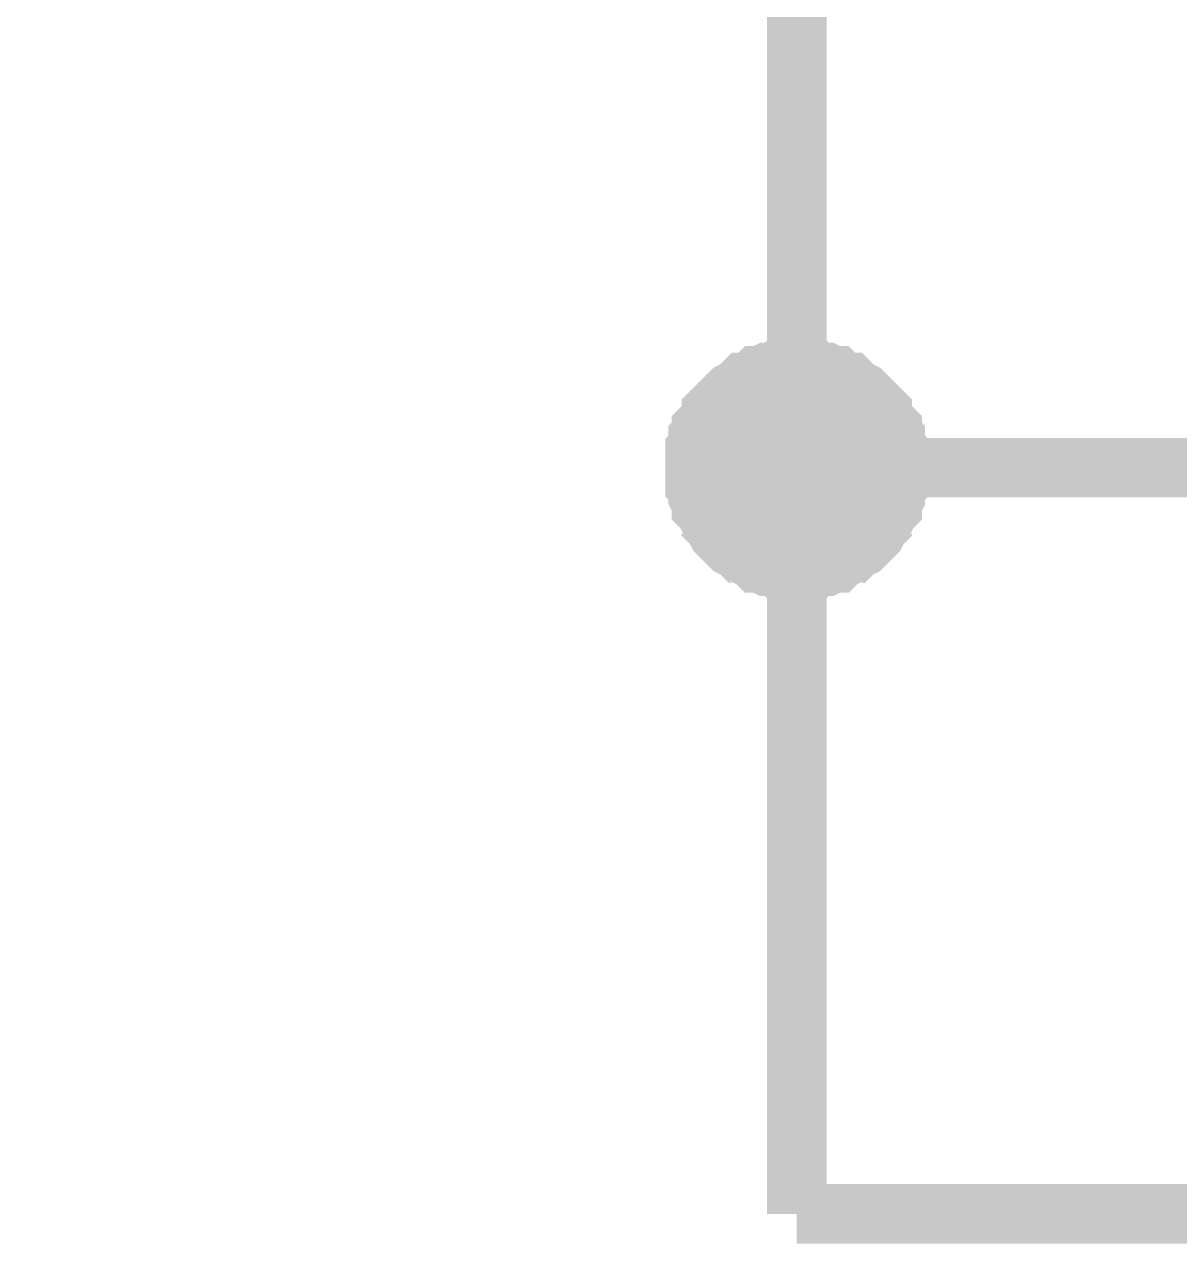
# Model space of a CAD drawing. Header units: millimetres. Extents: x -2024 to 917, y -725 to 13.
# Drawn here: x -1679.17 to -1673.36, y -386.82 to -380.68 of the extents above; entities that cross this region are included whole.
import ezdxf

# ---------------------------------------------------------------- set-up
doc = ezdxf.new("R2010")
doc.units = ezdxf.units.MM

msp = doc.modelspace()

# ---------------------------------------------------------------- linework, layer by layer
at = {"color": 7}
for points, const_width in [([(-1679.0237, -371.6702), (-1675.2831, -371.6702), (-1675.2831, -375.4125), (-1675.2831, -379.1714), (-1675.2831, -382.9137), (-1675.2831, -386.6726)], 0.2997), ([(-1675.7962, -382.9137), (-1675.7962, -382.8806), (-1675.7962, -382.864), (-1675.7962, -382.8309), (-1675.7797, -382.8143), (-1675.7797, -382.7812), (-1675.7797, -382.7647), (-1675.7631, -382.7481), (-1675.7631, -382.715), (-1675.7466, -382.6984), (-1675.73, -382.6819), (-1675.7135, -382.6488), (-1675.7135, -382.6322), (-1675.6969, -382.6156), (-1675.6804, -382.5991), (-1675.6638, -382.5825), (-1675.6472, -382.566), (-1675.6307, -382.5494), (-1675.6141, -382.5328), (-1675.581, -382.5163), (-1675.5645, -382.4997), (-1675.5479, -382.4832), (-1675.5314, -382.4832), (-1675.4983, -382.4666), (-1675.4817, -382.4501), (-1675.4652, -382.4501), (-1675.4321, -382.4335), (-1675.4155, -382.4335), (-1675.3824, -382.4335), (-1675.3659, -382.4169), (-1675.3328, -382.4169), (-1675.3162, -382.4169), (-1675.2831, -382.4169)], 0.2997), ([(-1675.7962, -382.9137), (-1675.7962, -382.8806), (-1675.7962, -382.864), (-1675.7962, -382.8309), (-1675.7797, -382.8143), (-1675.7797, -382.7812), (-1675.7797, -382.7647), (-1675.7631, -382.7481), (-1675.7631, -382.715), (-1675.7466, -382.6984), (-1675.73, -382.6819), (-1675.7135, -382.6488), (-1675.7135, -382.6322), (-1675.6969, -382.6156), (-1675.6804, -382.5991), (-1675.6638, -382.5825), (-1675.6472, -382.566), (-1675.6307, -382.5494), (-1675.6141, -382.5328), (-1675.581, -382.5163), (-1675.5645, -382.4997), (-1675.5479, -382.4832), (-1675.5314, -382.4832), (-1675.4983, -382.4666), (-1675.4817, -382.4501), (-1675.4652, -382.4501), (-1675.4321, -382.4335), (-1675.4155, -382.4335), (-1675.3824, -382.4335), (-1675.3659, -382.4169), (-1675.3328, -382.4169), (-1675.3162, -382.4169), (-1675.2831, -382.4169)], 0.2997), ([(-1675.7962, -382.9137), (-1675.7962, -382.8806), (-1675.7962, -382.864), (-1675.7962, -382.8309), (-1675.7797, -382.8143), (-1675.7797, -382.7812), (-1675.7797, -382.7647), (-1675.7631, -382.7481), (-1675.7631, -382.715), (-1675.7466, -382.6984), (-1675.73, -382.6819), (-1675.7135, -382.6488), (-1675.7135, -382.6322), (-1675.6969, -382.6156), (-1675.6804, -382.5991), (-1675.6638, -382.5825), (-1675.6472, -382.566), (-1675.6307, -382.5494), (-1675.6141, -382.5328), (-1675.581, -382.5163), (-1675.5645, -382.4997), (-1675.5479, -382.4832), (-1675.5314, -382.4832), (-1675.4983, -382.4666), (-1675.4817, -382.4501), (-1675.4652, -382.4501), (-1675.4321, -382.4335), (-1675.4155, -382.4335), (-1675.3824, -382.4335), (-1675.3659, -382.4169), (-1675.3328, -382.4169), (-1675.3162, -382.4169), (-1675.2831, -382.4169)], 0.2997), ([(-1675.7962, -382.9137), (-1675.7962, -382.8806), (-1675.7962, -382.864), (-1675.7962, -382.8309), (-1675.7797, -382.8143), (-1675.7797, -382.7812), (-1675.7797, -382.7647), (-1675.7631, -382.7481), (-1675.7631, -382.715), (-1675.7466, -382.6984), (-1675.73, -382.6819), (-1675.7135, -382.6488), (-1675.7135, -382.6322), (-1675.6969, -382.6156), (-1675.6804, -382.5991), (-1675.6638, -382.5825), (-1675.6472, -382.566), (-1675.6307, -382.5494), (-1675.6141, -382.5328), (-1675.581, -382.5163), (-1675.5645, -382.4997), (-1675.5479, -382.4832), (-1675.5314, -382.4832), (-1675.4983, -382.4666), (-1675.4817, -382.4501), (-1675.4652, -382.4501), (-1675.4321, -382.4335), (-1675.4155, -382.4335), (-1675.3824, -382.4335), (-1675.3659, -382.4169), (-1675.3328, -382.4169), (-1675.3162, -382.4169), (-1675.2831, -382.4169)], 0.2997), ([(-1675.7962, -382.9137), (-1675.7962, -382.8806), (-1675.7962, -382.864), (-1675.7962, -382.8309), (-1675.7797, -382.8143), (-1675.7797, -382.7812), (-1675.7797, -382.7647), (-1675.7631, -382.7481), (-1675.7631, -382.715), (-1675.7466, -382.6984), (-1675.73, -382.6819), (-1675.7135, -382.6488), (-1675.7135, -382.6322), (-1675.6969, -382.6156), (-1675.6804, -382.5991), (-1675.6638, -382.5825), (-1675.6472, -382.566), (-1675.6307, -382.5494), (-1675.6141, -382.5328), (-1675.581, -382.5163), (-1675.5645, -382.4997), (-1675.5479, -382.4832), (-1675.5314, -382.4832), (-1675.4983, -382.4666), (-1675.4817, -382.4501), (-1675.4652, -382.4501), (-1675.4321, -382.4335), (-1675.4155, -382.4335), (-1675.3824, -382.4335), (-1675.3659, -382.4169), (-1675.3328, -382.4169), (-1675.3162, -382.4169), (-1675.2831, -382.4169)], 0.2997), ([(-1675.2831, -382.4169), (-1675.2831, -382.4169)], 0.2997), ([(-1675.2831, -382.4169), (-1675.25, -382.4169), (-1675.2335, -382.4169), (-1675.2004, -382.4169), (-1675.1838, -382.4335), (-1675.1507, -382.4335), (-1675.1342, -382.4335), (-1675.1011, -382.4501), (-1675.0845, -382.4501), (-1675.068, -382.4666), (-1675.0349, -382.4832), (-1675.0183, -382.4832), (-1675.0018, -382.4997), (-1674.9852, -382.5163), (-1674.9521, -382.5328), (-1674.9356, -382.5494), (-1674.919, -382.566), (-1674.9025, -382.5825), (-1674.8859, -382.5991), (-1674.8693, -382.6156), (-1674.8528, -382.6322), (-1674.8528, -382.6488), (-1674.8362, -382.6819), (-1674.8197, -382.6984), (-1674.8031, -382.715), (-1674.8031, -382.7481), (-1674.7866, -382.7647), (-1674.7866, -382.7812), (-1674.7866, -382.8143), (-1674.77, -382.8309), (-1674.77, -382.864), (-1674.77, -382.8806), (-1674.77, -382.9137)], 0.2997), ([(-1675.2831, -382.4169), (-1675.2831, -382.4169)], 0.2997), ([(-1675.2831, -382.4169), (-1675.25, -382.4169), (-1675.2335, -382.4169), (-1675.2004, -382.4169), (-1675.1838, -382.4335), (-1675.1507, -382.4335), (-1675.1342, -382.4335), (-1675.1011, -382.4501), (-1675.0845, -382.4501), (-1675.068, -382.4666), (-1675.0349, -382.4832), (-1675.0183, -382.4832), (-1675.0018, -382.4997), (-1674.9852, -382.5163), (-1674.9521, -382.5328), (-1674.9356, -382.5494), (-1674.919, -382.566), (-1674.9025, -382.5825), (-1674.8859, -382.5991), (-1674.8693, -382.6156), (-1674.8528, -382.6322), (-1674.8528, -382.6488), (-1674.8362, -382.6819), (-1674.8197, -382.6984), (-1674.8031, -382.715), (-1674.8031, -382.7481), (-1674.7866, -382.7647), (-1674.7866, -382.7812), (-1674.7866, -382.8143), (-1674.77, -382.8309), (-1674.77, -382.864), (-1674.77, -382.8806), (-1674.77, -382.9137)], 0.2997), ([(-1675.2831, -382.4169), (-1675.2831, -382.4169)], 0.2997), ([(-1675.2831, -382.4169), (-1675.25, -382.4169), (-1675.2335, -382.4169), (-1675.2004, -382.4169), (-1675.1838, -382.4335), (-1675.1507, -382.4335), (-1675.1342, -382.4335), (-1675.1011, -382.4501), (-1675.0845, -382.4501), (-1675.068, -382.4666), (-1675.0349, -382.4832), (-1675.0183, -382.4832), (-1675.0018, -382.4997), (-1674.9852, -382.5163), (-1674.9521, -382.5328), (-1674.9356, -382.5494), (-1674.919, -382.566), (-1674.9025, -382.5825), (-1674.8859, -382.5991), (-1674.8693, -382.6156), (-1674.8528, -382.6322), (-1674.8528, -382.6488), (-1674.8362, -382.6819), (-1674.8197, -382.6984), (-1674.8031, -382.715), (-1674.8031, -382.7481), (-1674.7866, -382.7647), (-1674.7866, -382.7812), (-1674.7866, -382.8143), (-1674.77, -382.8309), (-1674.77, -382.864), (-1674.77, -382.8806), (-1674.77, -382.9137)], 0.2997), ([(-1675.2831, -382.4169), (-1675.2831, -382.4169)], 0.2997), ([(-1675.2831, -382.4169), (-1675.25, -382.4169), (-1675.2335, -382.4169), (-1675.2004, -382.4169), (-1675.1838, -382.4335), (-1675.1507, -382.4335), (-1675.1342, -382.4335), (-1675.1011, -382.4501), (-1675.0845, -382.4501), (-1675.068, -382.4666), (-1675.0349, -382.4832), (-1675.0183, -382.4832), (-1675.0018, -382.4997), (-1674.9852, -382.5163), (-1674.9521, -382.5328), (-1674.9356, -382.5494), (-1674.919, -382.566), (-1674.9025, -382.5825), (-1674.8859, -382.5991), (-1674.8693, -382.6156), (-1674.8528, -382.6322), (-1674.8528, -382.6488), (-1674.8362, -382.6819), (-1674.8197, -382.6984), (-1674.8031, -382.715), (-1674.8031, -382.7481), (-1674.7866, -382.7647), (-1674.7866, -382.7812), (-1674.7866, -382.8143), (-1674.77, -382.8309), (-1674.77, -382.864), (-1674.77, -382.8806), (-1674.77, -382.9137)], 0.2997), ([(-1675.2831, -382.4169), (-1675.2831, -382.4169)], 0.2997), ([(-1675.2831, -382.4169), (-1675.25, -382.4169), (-1675.2335, -382.4169), (-1675.2004, -382.4169), (-1675.1838, -382.4335), (-1675.1507, -382.4335), (-1675.1342, -382.4335), (-1675.1011, -382.4501), (-1675.0845, -382.4501), (-1675.068, -382.4666), (-1675.0349, -382.4832), (-1675.0183, -382.4832), (-1675.0018, -382.4997), (-1674.9852, -382.5163), (-1674.9521, -382.5328), (-1674.9356, -382.5494), (-1674.919, -382.566), (-1674.9025, -382.5825), (-1674.8859, -382.5991), (-1674.8693, -382.6156), (-1674.8528, -382.6322), (-1674.8528, -382.6488), (-1674.8362, -382.6819), (-1674.8197, -382.6984), (-1674.8031, -382.715), (-1674.8031, -382.7481), (-1674.7866, -382.7647), (-1674.7866, -382.7812), (-1674.7866, -382.8143), (-1674.77, -382.8309), (-1674.77, -382.864), (-1674.77, -382.8806), (-1674.77, -382.9137)], 0.2997), ([(-1675.7962, -382.9137), (-1675.7962, -382.8806), (-1675.7962, -382.864), (-1675.7962, -382.8309), (-1675.7797, -382.8143), (-1675.7797, -382.7812), (-1675.7797, -382.7647), (-1675.7631, -382.7481), (-1675.7631, -382.715), (-1675.7466, -382.6984), (-1675.73, -382.6819), (-1675.7135, -382.6488), (-1675.7135, -382.6322), (-1675.6969, -382.6156), (-1675.6804, -382.5991), (-1675.6638, -382.5825), (-1675.6472, -382.566), (-1675.6307, -382.5494), (-1675.6141, -382.5328), (-1675.581, -382.5163), (-1675.5645, -382.4997), (-1675.5479, -382.4832), (-1675.5314, -382.4832), (-1675.4983, -382.4666), (-1675.4817, -382.4501), (-1675.4652, -382.4501), (-1675.4321, -382.4335), (-1675.4155, -382.4335), (-1675.3824, -382.4335), (-1675.3659, -382.4169), (-1675.3328, -382.4169), (-1675.3162, -382.4169), (-1675.2831, -382.4169)], 0.0991), ([(-1675.7962, -382.9137), (-1675.7962, -382.8806), (-1675.7962, -382.864), (-1675.7962, -382.8309), (-1675.7797, -382.8143), (-1675.7797, -382.7812), (-1675.7797, -382.7647), (-1675.7631, -382.7481), (-1675.7631, -382.715), (-1675.7466, -382.6984), (-1675.73, -382.6819), (-1675.7135, -382.6488), (-1675.7135, -382.6322), (-1675.6969, -382.6156), (-1675.6804, -382.5991), (-1675.6638, -382.5825), (-1675.6472, -382.566), (-1675.6307, -382.5494), (-1675.6141, -382.5328), (-1675.581, -382.5163), (-1675.5645, -382.4997), (-1675.5479, -382.4832), (-1675.5314, -382.4832), (-1675.4983, -382.4666), (-1675.4817, -382.4501), (-1675.4652, -382.4501), (-1675.4321, -382.4335), (-1675.4155, -382.4335), (-1675.3824, -382.4335), (-1675.3659, -382.4169), (-1675.3328, -382.4169), (-1675.3162, -382.4169), (-1675.2831, -382.4169)], 0.0991), ([(-1675.7962, -382.9137), (-1675.7962, -382.8806), (-1675.7962, -382.864), (-1675.7962, -382.8309), (-1675.7797, -382.8143), (-1675.7797, -382.7812), (-1675.7797, -382.7647), (-1675.7631, -382.7481), (-1675.7631, -382.715), (-1675.7466, -382.6984), (-1675.73, -382.6819), (-1675.7135, -382.6488), (-1675.7135, -382.6322), (-1675.6969, -382.6156), (-1675.6804, -382.5991), (-1675.6638, -382.5825), (-1675.6472, -382.566), (-1675.6307, -382.5494), (-1675.6141, -382.5328), (-1675.581, -382.5163), (-1675.5645, -382.4997), (-1675.5479, -382.4832), (-1675.5314, -382.4832), (-1675.4983, -382.4666), (-1675.4817, -382.4501), (-1675.4652, -382.4501), (-1675.4321, -382.4335), (-1675.4155, -382.4335), (-1675.3824, -382.4335), (-1675.3659, -382.4169), (-1675.3328, -382.4169), (-1675.3162, -382.4169), (-1675.2831, -382.4169)], 0.0991), ([(-1675.7962, -382.9137), (-1675.7962, -382.8806), (-1675.7962, -382.864), (-1675.7962, -382.8309), (-1675.7797, -382.8143), (-1675.7797, -382.7812), (-1675.7797, -382.7647), (-1675.7631, -382.7481), (-1675.7631, -382.715), (-1675.7466, -382.6984), (-1675.73, -382.6819), (-1675.7135, -382.6488), (-1675.7135, -382.6322), (-1675.6969, -382.6156), (-1675.6804, -382.5991), (-1675.6638, -382.5825), (-1675.6472, -382.566), (-1675.6307, -382.5494), (-1675.6141, -382.5328), (-1675.581, -382.5163), (-1675.5645, -382.4997), (-1675.5479, -382.4832), (-1675.5314, -382.4832), (-1675.4983, -382.4666), (-1675.4817, -382.4501), (-1675.4652, -382.4501), (-1675.4321, -382.4335), (-1675.4155, -382.4335), (-1675.3824, -382.4335), (-1675.3659, -382.4169), (-1675.3328, -382.4169), (-1675.3162, -382.4169), (-1675.2831, -382.4169)], 0.0991), ([(-1675.7962, -382.9137), (-1675.7962, -382.8806), (-1675.7962, -382.864), (-1675.7962, -382.8309), (-1675.7797, -382.8143), (-1675.7797, -382.7812), (-1675.7797, -382.7647), (-1675.7631, -382.7481), (-1675.7631, -382.715), (-1675.7466, -382.6984), (-1675.73, -382.6819), (-1675.7135, -382.6488), (-1675.7135, -382.6322), (-1675.6969, -382.6156), (-1675.6804, -382.5991), (-1675.6638, -382.5825), (-1675.6472, -382.566), (-1675.6307, -382.5494), (-1675.6141, -382.5328), (-1675.581, -382.5163), (-1675.5645, -382.4997), (-1675.5479, -382.4832), (-1675.5314, -382.4832), (-1675.4983, -382.4666), (-1675.4817, -382.4501), (-1675.4652, -382.4501), (-1675.4321, -382.4335), (-1675.4155, -382.4335), (-1675.3824, -382.4335), (-1675.3659, -382.4169), (-1675.3328, -382.4169), (-1675.3162, -382.4169), (-1675.2831, -382.4169)], 0.0991), ([(-1675.2831, -382.4169), (-1675.2831, -382.4169)], 0.0991), ([(-1675.2831, -382.4169), (-1675.25, -382.4169), (-1675.2335, -382.4169), (-1675.2004, -382.4169), (-1675.1838, -382.4335), (-1675.1507, -382.4335), (-1675.1342, -382.4335), (-1675.1011, -382.4501), (-1675.0845, -382.4501), (-1675.068, -382.4666), (-1675.0349, -382.4832), (-1675.0183, -382.4832), (-1675.0018, -382.4997), (-1674.9852, -382.5163), (-1674.9521, -382.5328), (-1674.9356, -382.5494), (-1674.919, -382.566), (-1674.9025, -382.5825), (-1674.8859, -382.5991), (-1674.8693, -382.6156), (-1674.8528, -382.6322), (-1674.8528, -382.6488), (-1674.8362, -382.6819), (-1674.8197, -382.6984), (-1674.8031, -382.715), (-1674.8031, -382.7481), (-1674.7866, -382.7647), (-1674.7866, -382.7812), (-1674.7866, -382.8143), (-1674.77, -382.8309), (-1674.77, -382.864), (-1674.77, -382.8806), (-1674.77, -382.9137)], 0.0991), ([(-1675.2831, -382.4169), (-1675.2831, -382.4169)], 0.0991), ([(-1675.2831, -382.4169), (-1675.25, -382.4169), (-1675.2335, -382.4169), (-1675.2004, -382.4169), (-1675.1838, -382.4335), (-1675.1507, -382.4335), (-1675.1342, -382.4335), (-1675.1011, -382.4501), (-1675.0845, -382.4501), (-1675.068, -382.4666), (-1675.0349, -382.4832), (-1675.0183, -382.4832), (-1675.0018, -382.4997), (-1674.9852, -382.5163), (-1674.9521, -382.5328), (-1674.9356, -382.5494), (-1674.919, -382.566), (-1674.9025, -382.5825), (-1674.8859, -382.5991), (-1674.8693, -382.6156), (-1674.8528, -382.6322), (-1674.8528, -382.6488), (-1674.8362, -382.6819), (-1674.8197, -382.6984), (-1674.8031, -382.715), (-1674.8031, -382.7481), (-1674.7866, -382.7647), (-1674.7866, -382.7812), (-1674.7866, -382.8143), (-1674.77, -382.8309), (-1674.77, -382.864), (-1674.77, -382.8806), (-1674.77, -382.9137)], 0.0991), ([(-1675.2831, -382.4169), (-1675.2831, -382.4169)], 0.0991), ([(-1675.2831, -382.4169), (-1675.25, -382.4169), (-1675.2335, -382.4169), (-1675.2004, -382.4169), (-1675.1838, -382.4335), (-1675.1507, -382.4335), (-1675.1342, -382.4335), (-1675.1011, -382.4501), (-1675.0845, -382.4501), (-1675.068, -382.4666), (-1675.0349, -382.4832), (-1675.0183, -382.4832), (-1675.0018, -382.4997), (-1674.9852, -382.5163), (-1674.9521, -382.5328), (-1674.9356, -382.5494), (-1674.919, -382.566), (-1674.9025, -382.5825), (-1674.8859, -382.5991), (-1674.8693, -382.6156), (-1674.8528, -382.6322), (-1674.8528, -382.6488), (-1674.8362, -382.6819), (-1674.8197, -382.6984), (-1674.8031, -382.715), (-1674.8031, -382.7481), (-1674.7866, -382.7647), (-1674.7866, -382.7812), (-1674.7866, -382.8143), (-1674.77, -382.8309), (-1674.77, -382.864), (-1674.77, -382.8806), (-1674.77, -382.9137)], 0.0991), ([(-1675.2831, -382.4169), (-1675.2831, -382.4169)], 0.0991), ([(-1675.2831, -382.4169), (-1675.25, -382.4169), (-1675.2335, -382.4169), (-1675.2004, -382.4169), (-1675.1838, -382.4335), (-1675.1507, -382.4335), (-1675.1342, -382.4335), (-1675.1011, -382.4501), (-1675.0845, -382.4501), (-1675.068, -382.4666), (-1675.0349, -382.4832), (-1675.0183, -382.4832), (-1675.0018, -382.4997), (-1674.9852, -382.5163), (-1674.9521, -382.5328), (-1674.9356, -382.5494), (-1674.919, -382.566), (-1674.9025, -382.5825), (-1674.8859, -382.5991), (-1674.8693, -382.6156), (-1674.8528, -382.6322), (-1674.8528, -382.6488), (-1674.8362, -382.6819), (-1674.8197, -382.6984), (-1674.8031, -382.715), (-1674.8031, -382.7481), (-1674.7866, -382.7647), (-1674.7866, -382.7812), (-1674.7866, -382.8143), (-1674.77, -382.8309), (-1674.77, -382.864), (-1674.77, -382.8806), (-1674.77, -382.9137)], 0.0991), ([(-1675.2831, -382.4169), (-1675.2831, -382.4169)], 0.0991), ([(-1675.2831, -382.4169), (-1675.25, -382.4169), (-1675.2335, -382.4169), (-1675.2004, -382.4169), (-1675.1838, -382.4335), (-1675.1507, -382.4335), (-1675.1342, -382.4335), (-1675.1011, -382.4501), (-1675.0845, -382.4501), (-1675.068, -382.4666), (-1675.0349, -382.4832), (-1675.0183, -382.4832), (-1675.0018, -382.4997), (-1674.9852, -382.5163), (-1674.9521, -382.5328), (-1674.9356, -382.5494), (-1674.919, -382.566), (-1674.9025, -382.5825), (-1674.8859, -382.5991), (-1674.8693, -382.6156), (-1674.8528, -382.6322), (-1674.8528, -382.6488), (-1674.8362, -382.6819), (-1674.8197, -382.6984), (-1674.8031, -382.715), (-1674.8031, -382.7481), (-1674.7866, -382.7647), (-1674.7866, -382.7812), (-1674.7866, -382.8143), (-1674.77, -382.8309), (-1674.77, -382.864), (-1674.77, -382.8806), (-1674.77, -382.9137)], 0.0991), ([(-1675.2831, -383.427), (-1675.3162, -383.427), (-1675.3328, -383.427), (-1675.3659, -383.427), (-1675.3824, -383.4105), (-1675.4155, -383.4105), (-1675.4321, -383.4105), (-1675.4652, -383.3939), (-1675.4817, -383.3939), (-1675.4983, -383.3773), (-1675.5314, -383.3608), (-1675.5479, -383.3442), (-1675.5645, -383.3442), (-1675.581, -383.3277), (-1675.6141, -383.3111), (-1675.6307, -383.2946), (-1675.6472, -383.278), (-1675.6638, -383.2614), (-1675.6804, -383.2449), (-1675.6969, -383.2118), (-1675.7135, -383.1952), (-1675.7135, -383.1786), (-1675.73, -383.1621), (-1675.7466, -383.129), (-1675.7631, -383.1124), (-1675.7631, -383.0958), (-1675.7797, -383.0627), (-1675.7797, -383.0462), (-1675.7797, -383.0131), (-1675.7962, -382.9965), (-1675.7962, -382.9634), (-1675.7962, -382.9468), (-1675.7962, -382.9137)], 0.2997), ([(-1675.7962, -382.9137), (-1675.7962, -382.9137)], 0.2997), ([(-1675.2831, -383.427), (-1675.3162, -383.427), (-1675.3328, -383.427), (-1675.3659, -383.427), (-1675.3824, -383.4105), (-1675.4155, -383.4105), (-1675.4321, -383.4105), (-1675.4652, -383.3939), (-1675.4817, -383.3939), (-1675.4983, -383.3773), (-1675.5314, -383.3608), (-1675.5479, -383.3442), (-1675.5645, -383.3442), (-1675.581, -383.3277), (-1675.6141, -383.3111), (-1675.6307, -383.2946), (-1675.6472, -383.278), (-1675.6638, -383.2614), (-1675.6804, -383.2449), (-1675.6969, -383.2118), (-1675.7135, -383.1952), (-1675.7135, -383.1786), (-1675.73, -383.1621), (-1675.7466, -383.129), (-1675.7631, -383.1124), (-1675.7631, -383.0958), (-1675.7797, -383.0627), (-1675.7797, -383.0462), (-1675.7797, -383.0131), (-1675.7962, -382.9965), (-1675.7962, -382.9634), (-1675.7962, -382.9468), (-1675.7962, -382.9137)], 0.2997), ([(-1675.7962, -382.9137), (-1675.7962, -382.9137)], 0.2997), ([(-1675.2831, -383.427), (-1675.3162, -383.427), (-1675.3328, -383.427), (-1675.3659, -383.427), (-1675.3824, -383.4105), (-1675.4155, -383.4105), (-1675.4321, -383.4105), (-1675.4652, -383.3939), (-1675.4817, -383.3939), (-1675.4983, -383.3773), (-1675.5314, -383.3608), (-1675.5479, -383.3442), (-1675.5645, -383.3442), (-1675.581, -383.3277), (-1675.6141, -383.3111), (-1675.6307, -383.2946), (-1675.6472, -383.278), (-1675.6638, -383.2614), (-1675.6804, -383.2449), (-1675.6969, -383.2118), (-1675.7135, -383.1952), (-1675.7135, -383.1786), (-1675.73, -383.1621), (-1675.7466, -383.129), (-1675.7631, -383.1124), (-1675.7631, -383.0958), (-1675.7797, -383.0627), (-1675.7797, -383.0462), (-1675.7797, -383.0131), (-1675.7962, -382.9965), (-1675.7962, -382.9634), (-1675.7962, -382.9468), (-1675.7962, -382.9137)], 0.2997), ([(-1675.7962, -382.9137), (-1675.7962, -382.9137)], 0.2997), ([(-1675.2831, -383.427), (-1675.3162, -383.427), (-1675.3328, -383.427), (-1675.3659, -383.427), (-1675.3824, -383.4105), (-1675.4155, -383.4105), (-1675.4321, -383.4105), (-1675.4652, -383.3939), (-1675.4817, -383.3939), (-1675.4983, -383.3773), (-1675.5314, -383.3608), (-1675.5479, -383.3442), (-1675.5645, -383.3442), (-1675.581, -383.3277), (-1675.6141, -383.3111), (-1675.6307, -383.2946), (-1675.6472, -383.278), (-1675.6638, -383.2614), (-1675.6804, -383.2449), (-1675.6969, -383.2118), (-1675.7135, -383.1952), (-1675.7135, -383.1786), (-1675.73, -383.1621), (-1675.7466, -383.129), (-1675.7631, -383.1124), (-1675.7631, -383.0958), (-1675.7797, -383.0627), (-1675.7797, -383.0462), (-1675.7797, -383.0131), (-1675.7962, -382.9965), (-1675.7962, -382.9634), (-1675.7962, -382.9468), (-1675.7962, -382.9137)], 0.2997), ([(-1675.7962, -382.9137), (-1675.7962, -382.9137)], 0.2997), ([(-1675.2831, -383.427), (-1675.3162, -383.427), (-1675.3328, -383.427), (-1675.3659, -383.427), (-1675.3824, -383.4105), (-1675.4155, -383.4105), (-1675.4321, -383.4105), (-1675.4652, -383.3939), (-1675.4817, -383.3939), (-1675.4983, -383.3773), (-1675.5314, -383.3608), (-1675.5479, -383.3442), (-1675.5645, -383.3442), (-1675.581, -383.3277), (-1675.6141, -383.3111), (-1675.6307, -383.2946), (-1675.6472, -383.278), (-1675.6638, -383.2614), (-1675.6804, -383.2449), (-1675.6969, -383.2118), (-1675.7135, -383.1952), (-1675.7135, -383.1786), (-1675.73, -383.1621), (-1675.7466, -383.129), (-1675.7631, -383.1124), (-1675.7631, -383.0958), (-1675.7797, -383.0627), (-1675.7797, -383.0462), (-1675.7797, -383.0131), (-1675.7962, -382.9965), (-1675.7962, -382.9634), (-1675.7962, -382.9468), (-1675.7962, -382.9137)], 0.2997), ([(-1675.7962, -382.9137), (-1675.7962, -382.9137)], 0.2997), ([(-1674.77, -382.9137), (-1674.77, -382.9468), (-1674.77, -382.9634), (-1674.77, -382.9965), (-1674.7866, -383.0131), (-1674.7866, -383.0462), (-1674.7866, -383.0627), (-1674.8031, -383.0958), (-1674.8031, -383.1124), (-1674.8197, -383.129), (-1674.8362, -383.1621), (-1674.8528, -383.1786), (-1674.8528, -383.1952), (-1674.8693, -383.2118), (-1674.8859, -383.2449), (-1674.9025, -383.2614), (-1674.919, -383.278), (-1674.9356, -383.2946), (-1674.9521, -383.3111), (-1674.9852, -383.3277), (-1675.0018, -383.3442), (-1675.0183, -383.3442), (-1675.0349, -383.3608), (-1675.068, -383.3773), (-1675.0845, -383.3939), (-1675.1011, -383.3939), (-1675.1342, -383.4105), (-1675.1507, -383.4105), (-1675.1838, -383.4105), (-1675.2004, -383.427), (-1675.2335, -383.427), (-1675.25, -383.427), (-1675.2831, -383.427)], 0.2997), ([(-1672.7839, -382.9137), (-1675.2831, -382.9137)], 0.2997), ([(-1674.77, -382.9137), (-1674.77, -382.9468), (-1674.77, -382.9634), (-1674.77, -382.9965), (-1674.7866, -383.0131), (-1674.7866, -383.0462), (-1674.7866, -383.0627), (-1674.8031, -383.0958), (-1674.8031, -383.1124), (-1674.8197, -383.129), (-1674.8362, -383.1621), (-1674.8528, -383.1786), (-1674.8528, -383.1952), (-1674.8693, -383.2118), (-1674.8859, -383.2449), (-1674.9025, -383.2614), (-1674.919, -383.278), (-1674.9356, -383.2946), (-1674.9521, -383.3111), (-1674.9852, -383.3277), (-1675.0018, -383.3442), (-1675.0183, -383.3442), (-1675.0349, -383.3608), (-1675.068, -383.3773), (-1675.0845, -383.3939), (-1675.1011, -383.3939), (-1675.1342, -383.4105), (-1675.1507, -383.4105), (-1675.1838, -383.4105), (-1675.2004, -383.427), (-1675.2335, -383.427), (-1675.25, -383.427), (-1675.2831, -383.427)], 0.2997), ([(-1674.77, -382.9137), (-1674.77, -382.9468), (-1674.77, -382.9634), (-1674.77, -382.9965), (-1674.7866, -383.0131), (-1674.7866, -383.0462), (-1674.7866, -383.0627), (-1674.8031, -383.0958), (-1674.8031, -383.1124), (-1674.8197, -383.129), (-1674.8362, -383.1621), (-1674.8528, -383.1786), (-1674.8528, -383.1952), (-1674.8693, -383.2118), (-1674.8859, -383.2449), (-1674.9025, -383.2614), (-1674.919, -383.278), (-1674.9356, -383.2946), (-1674.9521, -383.3111), (-1674.9852, -383.3277), (-1675.0018, -383.3442), (-1675.0183, -383.3442), (-1675.0349, -383.3608), (-1675.068, -383.3773), (-1675.0845, -383.3939), (-1675.1011, -383.3939), (-1675.1342, -383.4105), (-1675.1507, -383.4105), (-1675.1838, -383.4105), (-1675.2004, -383.427), (-1675.2335, -383.427), (-1675.25, -383.427), (-1675.2831, -383.427)], 0.2997), ([(-1674.77, -382.9137), (-1674.77, -382.9468), (-1674.77, -382.9634), (-1674.77, -382.9965), (-1674.7866, -383.0131), (-1674.7866, -383.0462), (-1674.7866, -383.0627), (-1674.8031, -383.0958), (-1674.8031, -383.1124), (-1674.8197, -383.129), (-1674.8362, -383.1621), (-1674.8528, -383.1786), (-1674.8528, -383.1952), (-1674.8693, -383.2118), (-1674.8859, -383.2449), (-1674.9025, -383.2614), (-1674.919, -383.278), (-1674.9356, -383.2946), (-1674.9521, -383.3111), (-1674.9852, -383.3277), (-1675.0018, -383.3442), (-1675.0183, -383.3442), (-1675.0349, -383.3608), (-1675.068, -383.3773), (-1675.0845, -383.3939), (-1675.1011, -383.3939), (-1675.1342, -383.4105), (-1675.1507, -383.4105), (-1675.1838, -383.4105), (-1675.2004, -383.427), (-1675.2335, -383.427), (-1675.25, -383.427), (-1675.2831, -383.427)], 0.2997), ([(-1674.77, -382.9137), (-1674.77, -382.9468), (-1674.77, -382.9634), (-1674.77, -382.9965), (-1674.7866, -383.0131), (-1674.7866, -383.0462), (-1674.7866, -383.0627), (-1674.8031, -383.0958), (-1674.8031, -383.1124), (-1674.8197, -383.129), (-1674.8362, -383.1621), (-1674.8528, -383.1786), (-1674.8528, -383.1952), (-1674.8693, -383.2118), (-1674.8859, -383.2449), (-1674.9025, -383.2614), (-1674.919, -383.278), (-1674.9356, -383.2946), (-1674.9521, -383.3111), (-1674.9852, -383.3277), (-1675.0018, -383.3442), (-1675.0183, -383.3442), (-1675.0349, -383.3608), (-1675.068, -383.3773), (-1675.0845, -383.3939), (-1675.1011, -383.3939), (-1675.1342, -383.4105), (-1675.1507, -383.4105), (-1675.1838, -383.4105), (-1675.2004, -383.427), (-1675.2335, -383.427), (-1675.25, -383.427), (-1675.2831, -383.427)], 0.2997), ([(-1674.77, -382.9137), (-1674.77, -382.9137), (-1674.77, -382.9137), (-1674.77, -382.9137), (-1674.77, -382.9137), (-1674.77, -382.9137), (-1674.77, -382.9137), (-1674.77, -382.9137), (-1674.77, -382.9137), (-1674.77, -382.9137), (-1674.77, -382.9137), (-1674.77, -382.9137), (-1674.77, -382.9137), (-1674.77, -382.9137), (-1674.77, -382.9137), (-1674.77, -382.9137), (-1674.77, -382.9137), (-1674.77, -382.9137), (-1674.77, -382.9137), (-1674.77, -382.9137), (-1674.77, -382.9137), (-1674.77, -382.9137), (-1674.77, -382.9137), (-1674.77, -382.9137), (-1674.77, -382.9137), (-1674.77, -382.9137), (-1674.77, -382.9137), (-1674.77, -382.9137), (-1674.77, -382.9137), (-1674.77, -382.9137), (-1674.77, -382.9137), (-1674.77, -382.9137), (-1674.77, -382.9137)], 0.2997), ([(-1674.77, -382.9137), (-1674.77, -382.9137)], 0.2997), ([(-1674.77, -382.9137), (-1674.77, -382.9137), (-1674.77, -382.9137), (-1674.77, -382.9137), (-1674.77, -382.9137), (-1674.77, -382.9137), (-1674.77, -382.9137), (-1674.77, -382.9137), (-1674.77, -382.9137), (-1674.77, -382.9137), (-1674.77, -382.9137), (-1674.77, -382.9137), (-1674.77, -382.9137), (-1674.77, -382.9137), (-1674.77, -382.9137), (-1674.77, -382.9137), (-1674.77, -382.9137), (-1674.77, -382.9137), (-1674.77, -382.9137), (-1674.77, -382.9137), (-1674.77, -382.9137), (-1674.77, -382.9137), (-1674.77, -382.9137), (-1674.77, -382.9137), (-1674.77, -382.9137), (-1674.77, -382.9137), (-1674.77, -382.9137), (-1674.77, -382.9137), (-1674.77, -382.9137), (-1674.77, -382.9137), (-1674.77, -382.9137), (-1674.77, -382.9137), (-1674.77, -382.9137)], 0.2997), ([(-1674.77, -382.9137), (-1674.77, -382.9137)], 0.2997), ([(-1674.77, -382.9137), (-1674.77, -382.9137), (-1674.77, -382.9137), (-1674.77, -382.9137), (-1674.77, -382.9137), (-1674.77, -382.9137), (-1674.77, -382.9137), (-1674.77, -382.9137), (-1674.77, -382.9137), (-1674.77, -382.9137), (-1674.77, -382.9137), (-1674.77, -382.9137), (-1674.77, -382.9137), (-1674.77, -382.9137), (-1674.77, -382.9137), (-1674.77, -382.9137), (-1674.77, -382.9137), (-1674.77, -382.9137), (-1674.77, -382.9137), (-1674.77, -382.9137), (-1674.77, -382.9137), (-1674.77, -382.9137), (-1674.77, -382.9137), (-1674.77, -382.9137), (-1674.77, -382.9137), (-1674.77, -382.9137), (-1674.77, -382.9137), (-1674.77, -382.9137), (-1674.77, -382.9137), (-1674.77, -382.9137), (-1674.77, -382.9137), (-1674.77, -382.9137), (-1674.77, -382.9137)], 0.2997), ([(-1674.77, -382.9137), (-1674.77, -382.9137)], 0.2997), ([(-1674.77, -382.9137), (-1674.77, -382.9137), (-1674.77, -382.9137), (-1674.77, -382.9137), (-1674.77, -382.9137), (-1674.77, -382.9137), (-1674.77, -382.9137), (-1674.77, -382.9137), (-1674.77, -382.9137), (-1674.77, -382.9137), (-1674.77, -382.9137), (-1674.77, -382.9137), (-1674.77, -382.9137), (-1674.77, -382.9137), (-1674.77, -382.9137), (-1674.77, -382.9137), (-1674.77, -382.9137), (-1674.77, -382.9137), (-1674.77, -382.9137), (-1674.77, -382.9137), (-1674.77, -382.9137), (-1674.77, -382.9137), (-1674.77, -382.9137), (-1674.77, -382.9137), (-1674.77, -382.9137), (-1674.77, -382.9137), (-1674.77, -382.9137), (-1674.77, -382.9137), (-1674.77, -382.9137), (-1674.77, -382.9137), (-1674.77, -382.9137), (-1674.77, -382.9137), (-1674.77, -382.9137)], 0.2997), ([(-1674.77, -382.9137), (-1674.77, -382.9137)], 0.2997), ([(-1674.77, -382.9137), (-1674.77, -382.9137), (-1674.77, -382.9137), (-1674.77, -382.9137), (-1674.77, -382.9137), (-1674.77, -382.9137), (-1674.77, -382.9137), (-1674.77, -382.9137), (-1674.77, -382.9137), (-1674.77, -382.9137), (-1674.77, -382.9137), (-1674.77, -382.9137), (-1674.77, -382.9137), (-1674.77, -382.9137), (-1674.77, -382.9137), (-1674.77, -382.9137), (-1674.77, -382.9137), (-1674.77, -382.9137), (-1674.77, -382.9137), (-1674.77, -382.9137), (-1674.77, -382.9137), (-1674.77, -382.9137), (-1674.77, -382.9137), (-1674.77, -382.9137), (-1674.77, -382.9137), (-1674.77, -382.9137), (-1674.77, -382.9137), (-1674.77, -382.9137), (-1674.77, -382.9137), (-1674.77, -382.9137), (-1674.77, -382.9137), (-1674.77, -382.9137), (-1674.77, -382.9137)], 0.2997), ([(-1674.77, -382.9137), (-1674.77, -382.9137)], 0.2997), ([(-1675.2831, -383.427), (-1675.3162, -383.427), (-1675.3328, -383.427), (-1675.3659, -383.427), (-1675.3824, -383.4105), (-1675.4155, -383.4105), (-1675.4321, -383.4105), (-1675.4652, -383.3939), (-1675.4817, -383.3939), (-1675.4983, -383.3773), (-1675.5314, -383.3608), (-1675.5479, -383.3442), (-1675.5645, -383.3442), (-1675.581, -383.3277), (-1675.6141, -383.3111), (-1675.6307, -383.2946), (-1675.6472, -383.278), (-1675.6638, -383.2614), (-1675.6804, -383.2449), (-1675.6969, -383.2118), (-1675.7135, -383.1952), (-1675.7135, -383.1786), (-1675.73, -383.1621), (-1675.7466, -383.129), (-1675.7631, -383.1124), (-1675.7631, -383.0958), (-1675.7797, -383.0627), (-1675.7797, -383.0462), (-1675.7797, -383.0131), (-1675.7962, -382.9965), (-1675.7962, -382.9634), (-1675.7962, -382.9468), (-1675.7962, -382.9137)], 0.0991), ([(-1675.7962, -382.9137), (-1675.7962, -382.9137)], 0.0991), ([(-1675.2831, -383.427), (-1675.3162, -383.427), (-1675.3328, -383.427), (-1675.3659, -383.427), (-1675.3824, -383.4105), (-1675.4155, -383.4105), (-1675.4321, -383.4105), (-1675.4652, -383.3939), (-1675.4817, -383.3939), (-1675.4983, -383.3773), (-1675.5314, -383.3608), (-1675.5479, -383.3442), (-1675.5645, -383.3442), (-1675.581, -383.3277), (-1675.6141, -383.3111), (-1675.6307, -383.2946), (-1675.6472, -383.278), (-1675.6638, -383.2614), (-1675.6804, -383.2449), (-1675.6969, -383.2118), (-1675.7135, -383.1952), (-1675.7135, -383.1786), (-1675.73, -383.1621), (-1675.7466, -383.129), (-1675.7631, -383.1124), (-1675.7631, -383.0958), (-1675.7797, -383.0627), (-1675.7797, -383.0462), (-1675.7797, -383.0131), (-1675.7962, -382.9965), (-1675.7962, -382.9634), (-1675.7962, -382.9468), (-1675.7962, -382.9137)], 0.0991), ([(-1675.7962, -382.9137), (-1675.7962, -382.9137)], 0.0991), ([(-1675.2831, -383.427), (-1675.3162, -383.427), (-1675.3328, -383.427), (-1675.3659, -383.427), (-1675.3824, -383.4105), (-1675.4155, -383.4105), (-1675.4321, -383.4105), (-1675.4652, -383.3939), (-1675.4817, -383.3939), (-1675.4983, -383.3773), (-1675.5314, -383.3608), (-1675.5479, -383.3442), (-1675.5645, -383.3442), (-1675.581, -383.3277), (-1675.6141, -383.3111), (-1675.6307, -383.2946), (-1675.6472, -383.278), (-1675.6638, -383.2614), (-1675.6804, -383.2449), (-1675.6969, -383.2118), (-1675.7135, -383.1952), (-1675.7135, -383.1786), (-1675.73, -383.1621), (-1675.7466, -383.129), (-1675.7631, -383.1124), (-1675.7631, -383.0958), (-1675.7797, -383.0627), (-1675.7797, -383.0462), (-1675.7797, -383.0131), (-1675.7962, -382.9965), (-1675.7962, -382.9634), (-1675.7962, -382.9468), (-1675.7962, -382.9137)], 0.0991), ([(-1675.7962, -382.9137), (-1675.7962, -382.9137)], 0.0991), ([(-1675.2831, -383.427), (-1675.3162, -383.427), (-1675.3328, -383.427), (-1675.3659, -383.427), (-1675.3824, -383.4105), (-1675.4155, -383.4105), (-1675.4321, -383.4105), (-1675.4652, -383.3939), (-1675.4817, -383.3939), (-1675.4983, -383.3773), (-1675.5314, -383.3608), (-1675.5479, -383.3442), (-1675.5645, -383.3442), (-1675.581, -383.3277), (-1675.6141, -383.3111), (-1675.6307, -383.2946), (-1675.6472, -383.278), (-1675.6638, -383.2614), (-1675.6804, -383.2449), (-1675.6969, -383.2118), (-1675.7135, -383.1952), (-1675.7135, -383.1786), (-1675.73, -383.1621), (-1675.7466, -383.129), (-1675.7631, -383.1124), (-1675.7631, -383.0958), (-1675.7797, -383.0627), (-1675.7797, -383.0462), (-1675.7797, -383.0131), (-1675.7962, -382.9965), (-1675.7962, -382.9634), (-1675.7962, -382.9468), (-1675.7962, -382.9137)], 0.0991), ([(-1675.7962, -382.9137), (-1675.7962, -382.9137)], 0.0991), ([(-1675.2831, -383.427), (-1675.3162, -383.427), (-1675.3328, -383.427), (-1675.3659, -383.427), (-1675.3824, -383.4105), (-1675.4155, -383.4105), (-1675.4321, -383.4105), (-1675.4652, -383.3939), (-1675.4817, -383.3939), (-1675.4983, -383.3773), (-1675.5314, -383.3608), (-1675.5479, -383.3442), (-1675.5645, -383.3442), (-1675.581, -383.3277), (-1675.6141, -383.3111), (-1675.6307, -383.2946), (-1675.6472, -383.278), (-1675.6638, -383.2614), (-1675.6804, -383.2449), (-1675.6969, -383.2118), (-1675.7135, -383.1952), (-1675.7135, -383.1786), (-1675.73, -383.1621), (-1675.7466, -383.129), (-1675.7631, -383.1124), (-1675.7631, -383.0958), (-1675.7797, -383.0627), (-1675.7797, -383.0462), (-1675.7797, -383.0131), (-1675.7962, -382.9965), (-1675.7962, -382.9634), (-1675.7962, -382.9468), (-1675.7962, -382.9137)], 0.0991), ([(-1675.7962, -382.9137), (-1675.7962, -382.9137)], 0.0991), ([(-1674.77, -382.9137), (-1674.77, -382.9468), (-1674.77, -382.9634), (-1674.77, -382.9965), (-1674.7866, -383.0131), (-1674.7866, -383.0462), (-1674.7866, -383.0627), (-1674.8031, -383.0958), (-1674.8031, -383.1124), (-1674.8197, -383.129), (-1674.8362, -383.1621), (-1674.8528, -383.1786), (-1674.8528, -383.1952), (-1674.8693, -383.2118), (-1674.8859, -383.2449), (-1674.9025, -383.2614), (-1674.919, -383.278), (-1674.9356, -383.2946), (-1674.9521, -383.3111), (-1674.9852, -383.3277), (-1675.0018, -383.3442), (-1675.0183, -383.3442), (-1675.0349, -383.3608), (-1675.068, -383.3773), (-1675.0845, -383.3939), (-1675.1011, -383.3939), (-1675.1342, -383.4105), (-1675.1507, -383.4105), (-1675.1838, -383.4105), (-1675.2004, -383.427), (-1675.2335, -383.427), (-1675.25, -383.427), (-1675.2831, -383.427)], 0.0991), ([(-1674.77, -382.9137), (-1674.77, -382.9468), (-1674.77, -382.9634), (-1674.77, -382.9965), (-1674.7866, -383.0131), (-1674.7866, -383.0462), (-1674.7866, -383.0627), (-1674.8031, -383.0958), (-1674.8031, -383.1124), (-1674.8197, -383.129), (-1674.8362, -383.1621), (-1674.8528, -383.1786), (-1674.8528, -383.1952), (-1674.8693, -383.2118), (-1674.8859, -383.2449), (-1674.9025, -383.2614), (-1674.919, -383.278), (-1674.9356, -383.2946), (-1674.9521, -383.3111), (-1674.9852, -383.3277), (-1675.0018, -383.3442), (-1675.0183, -383.3442), (-1675.0349, -383.3608), (-1675.068, -383.3773), (-1675.0845, -383.3939), (-1675.1011, -383.3939), (-1675.1342, -383.4105), (-1675.1507, -383.4105), (-1675.1838, -383.4105), (-1675.2004, -383.427), (-1675.2335, -383.427), (-1675.25, -383.427), (-1675.2831, -383.427)], 0.0991), ([(-1674.77, -382.9137), (-1674.77, -382.9468), (-1674.77, -382.9634), (-1674.77, -382.9965), (-1674.7866, -383.0131), (-1674.7866, -383.0462), (-1674.7866, -383.0627), (-1674.8031, -383.0958), (-1674.8031, -383.1124), (-1674.8197, -383.129), (-1674.8362, -383.1621), (-1674.8528, -383.1786), (-1674.8528, -383.1952), (-1674.8693, -383.2118), (-1674.8859, -383.2449), (-1674.9025, -383.2614), (-1674.919, -383.278), (-1674.9356, -383.2946), (-1674.9521, -383.3111), (-1674.9852, -383.3277), (-1675.0018, -383.3442), (-1675.0183, -383.3442), (-1675.0349, -383.3608), (-1675.068, -383.3773), (-1675.0845, -383.3939), (-1675.1011, -383.3939), (-1675.1342, -383.4105), (-1675.1507, -383.4105), (-1675.1838, -383.4105), (-1675.2004, -383.427), (-1675.2335, -383.427), (-1675.25, -383.427), (-1675.2831, -383.427)], 0.0991), ([(-1674.77, -382.9137), (-1674.77, -382.9468), (-1674.77, -382.9634), (-1674.77, -382.9965), (-1674.7866, -383.0131), (-1674.7866, -383.0462), (-1674.7866, -383.0627), (-1674.8031, -383.0958), (-1674.8031, -383.1124), (-1674.8197, -383.129), (-1674.8362, -383.1621), (-1674.8528, -383.1786), (-1674.8528, -383.1952), (-1674.8693, -383.2118), (-1674.8859, -383.2449), (-1674.9025, -383.2614), (-1674.919, -383.278), (-1674.9356, -383.2946), (-1674.9521, -383.3111), (-1674.9852, -383.3277), (-1675.0018, -383.3442), (-1675.0183, -383.3442), (-1675.0349, -383.3608), (-1675.068, -383.3773), (-1675.0845, -383.3939), (-1675.1011, -383.3939), (-1675.1342, -383.4105), (-1675.1507, -383.4105), (-1675.1838, -383.4105), (-1675.2004, -383.427), (-1675.2335, -383.427), (-1675.25, -383.427), (-1675.2831, -383.427)], 0.0991), ([(-1674.77, -382.9137), (-1674.77, -382.9468), (-1674.77, -382.9634), (-1674.77, -382.9965), (-1674.7866, -383.0131), (-1674.7866, -383.0462), (-1674.7866, -383.0627), (-1674.8031, -383.0958), (-1674.8031, -383.1124), (-1674.8197, -383.129), (-1674.8362, -383.1621), (-1674.8528, -383.1786), (-1674.8528, -383.1952), (-1674.8693, -383.2118), (-1674.8859, -383.2449), (-1674.9025, -383.2614), (-1674.919, -383.278), (-1674.9356, -383.2946), (-1674.9521, -383.3111), (-1674.9852, -383.3277), (-1675.0018, -383.3442), (-1675.0183, -383.3442), (-1675.0349, -383.3608), (-1675.068, -383.3773), (-1675.0845, -383.3939), (-1675.1011, -383.3939), (-1675.1342, -383.4105), (-1675.1507, -383.4105), (-1675.1838, -383.4105), (-1675.2004, -383.427), (-1675.2335, -383.427), (-1675.25, -383.427), (-1675.2831, -383.427)], 0.0991), ([(-1674.77, -382.9137), (-1674.77, -382.9137), (-1674.77, -382.9137), (-1674.77, -382.9137), (-1674.77, -382.9137), (-1674.77, -382.9137), (-1674.77, -382.9137), (-1674.77, -382.9137), (-1674.77, -382.9137), (-1674.77, -382.9137), (-1674.77, -382.9137), (-1674.77, -382.9137), (-1674.77, -382.9137), (-1674.77, -382.9137), (-1674.77, -382.9137), (-1674.77, -382.9137), (-1674.77, -382.9137), (-1674.77, -382.9137), (-1674.77, -382.9137), (-1674.77, -382.9137), (-1674.77, -382.9137), (-1674.77, -382.9137), (-1674.77, -382.9137), (-1674.77, -382.9137), (-1674.77, -382.9137), (-1674.77, -382.9137), (-1674.77, -382.9137), (-1674.77, -382.9137), (-1674.77, -382.9137), (-1674.77, -382.9137), (-1674.77, -382.9137), (-1674.77, -382.9137), (-1674.77, -382.9137)], 0.0991), ([(-1674.77, -382.9137), (-1674.77, -382.9137)], 0.0991), ([(-1674.77, -382.9137), (-1674.77, -382.9137), (-1674.77, -382.9137), (-1674.77, -382.9137), (-1674.77, -382.9137), (-1674.77, -382.9137), (-1674.77, -382.9137), (-1674.77, -382.9137), (-1674.77, -382.9137), (-1674.77, -382.9137), (-1674.77, -382.9137), (-1674.77, -382.9137), (-1674.77, -382.9137), (-1674.77, -382.9137), (-1674.77, -382.9137), (-1674.77, -382.9137), (-1674.77, -382.9137), (-1674.77, -382.9137), (-1674.77, -382.9137), (-1674.77, -382.9137), (-1674.77, -382.9137), (-1674.77, -382.9137), (-1674.77, -382.9137), (-1674.77, -382.9137), (-1674.77, -382.9137), (-1674.77, -382.9137), (-1674.77, -382.9137), (-1674.77, -382.9137), (-1674.77, -382.9137), (-1674.77, -382.9137), (-1674.77, -382.9137), (-1674.77, -382.9137), (-1674.77, -382.9137)], 0.0991), ([(-1674.77, -382.9137), (-1674.77, -382.9137)], 0.0991), ([(-1674.77, -382.9137), (-1674.77, -382.9137), (-1674.77, -382.9137), (-1674.77, -382.9137), (-1674.77, -382.9137), (-1674.77, -382.9137), (-1674.77, -382.9137), (-1674.77, -382.9137), (-1674.77, -382.9137), (-1674.77, -382.9137), (-1674.77, -382.9137), (-1674.77, -382.9137), (-1674.77, -382.9137), (-1674.77, -382.9137), (-1674.77, -382.9137), (-1674.77, -382.9137), (-1674.77, -382.9137), (-1674.77, -382.9137), (-1674.77, -382.9137), (-1674.77, -382.9137), (-1674.77, -382.9137), (-1674.77, -382.9137), (-1674.77, -382.9137), (-1674.77, -382.9137), (-1674.77, -382.9137), (-1674.77, -382.9137), (-1674.77, -382.9137), (-1674.77, -382.9137), (-1674.77, -382.9137), (-1674.77, -382.9137), (-1674.77, -382.9137), (-1674.77, -382.9137), (-1674.77, -382.9137)], 0.0991), ([(-1674.77, -382.9137), (-1674.77, -382.9137)], 0.0991), ([(-1674.77, -382.9137), (-1674.77, -382.9137), (-1674.77, -382.9137), (-1674.77, -382.9137), (-1674.77, -382.9137), (-1674.77, -382.9137), (-1674.77, -382.9137), (-1674.77, -382.9137), (-1674.77, -382.9137), (-1674.77, -382.9137), (-1674.77, -382.9137), (-1674.77, -382.9137), (-1674.77, -382.9137), (-1674.77, -382.9137), (-1674.77, -382.9137), (-1674.77, -382.9137), (-1674.77, -382.9137), (-1674.77, -382.9137), (-1674.77, -382.9137), (-1674.77, -382.9137), (-1674.77, -382.9137), (-1674.77, -382.9137), (-1674.77, -382.9137), (-1674.77, -382.9137), (-1674.77, -382.9137), (-1674.77, -382.9137), (-1674.77, -382.9137), (-1674.77, -382.9137), (-1674.77, -382.9137), (-1674.77, -382.9137), (-1674.77, -382.9137), (-1674.77, -382.9137), (-1674.77, -382.9137)], 0.0991), ([(-1674.77, -382.9137), (-1674.77, -382.9137)], 0.0991), ([(-1674.77, -382.9137), (-1674.77, -382.9137), (-1674.77, -382.9137), (-1674.77, -382.9137), (-1674.77, -382.9137), (-1674.77, -382.9137), (-1674.77, -382.9137), (-1674.77, -382.9137), (-1674.77, -382.9137), (-1674.77, -382.9137), (-1674.77, -382.9137), (-1674.77, -382.9137), (-1674.77, -382.9137), (-1674.77, -382.9137), (-1674.77, -382.9137), (-1674.77, -382.9137), (-1674.77, -382.9137), (-1674.77, -382.9137), (-1674.77, -382.9137), (-1674.77, -382.9137), (-1674.77, -382.9137), (-1674.77, -382.9137), (-1674.77, -382.9137), (-1674.77, -382.9137), (-1674.77, -382.9137), (-1674.77, -382.9137), (-1674.77, -382.9137), (-1674.77, -382.9137), (-1674.77, -382.9137), (-1674.77, -382.9137), (-1674.77, -382.9137), (-1674.77, -382.9137), (-1674.77, -382.9137)], 0.0991), ([(-1674.77, -382.9137), (-1674.77, -382.9137)], 0.0991), ([(-1672.7839, -386.6726), (-1675.2831, -386.6726)], 0.2997)]:
    msp.add_lwpolyline(points, dxfattribs=dict(at, const_width=const_width))
at = {"color": 7, "const_width": 0.508}
msp.add_lwpolyline([(-1675.6018, -382.9125, 1), (-1675.0938, -382.9125, 1)], format="xyb", close=True, dxfattribs=at)

doc.saveas('drawing.dxf')
